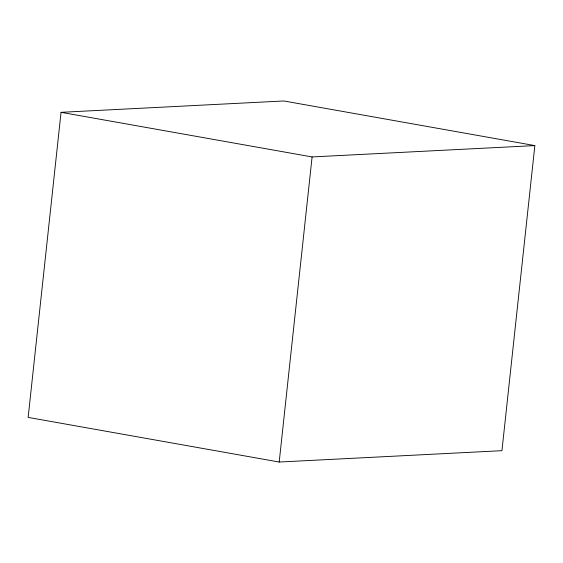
<?xml version="1.0" encoding="UTF-8"?>
<svg xmlns="http://www.w3.org/2000/svg" width="563" height="563" viewBox="0 0 563 563"><rect width="100%" height="100%" fill="white"/><g stroke="black" fill="none" stroke-linecap="round" stroke-linejoin="round"><path stroke-width="0.84" d="M61.05 112.319L28.15 417.408L279.199 462.033L501.95 450.681L534.85 145.592L283.801 100.967L61.05 112.319L312.099 156.936L534.85 145.592M279.199 462.033L312.099 156.936"/></g></svg>
